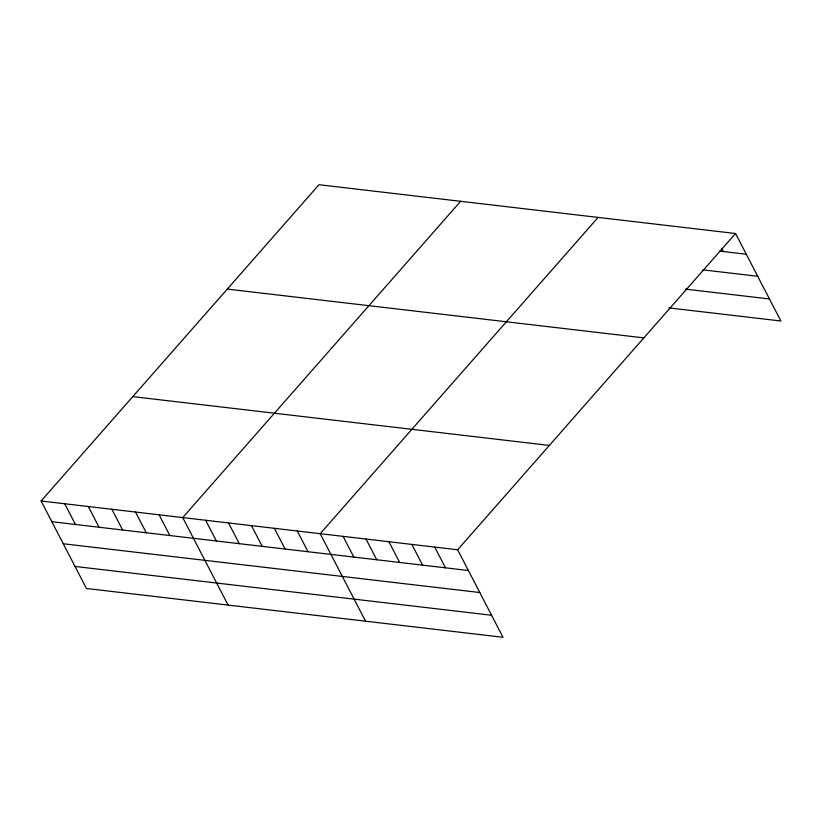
<?xml version="1.0" encoding="UTF-8"?>
<svg xmlns="http://www.w3.org/2000/svg" width="822" height="822" viewBox="0 0 822 822"><rect width="100%" height="100%" fill="white"/><g stroke="black" fill="none" stroke-linecap="round" stroke-linejoin="round"><path stroke-width="1.23" d="M41.1 500.988L457.649 549.784L503.002 637.286L86.454 588.49L41.1 500.988L318.998 184.714L735.546 233.51L780.9 321.012L668.892 307.89M460.618 201.308L182.731 517.583L228.084 605.074M598.087 217.409L320.19 533.683L365.543 621.175M457.649 549.784L735.546 233.51M719.558 251.1L746.284 254.234M702.985 269.863L757.709 276.274M685.476 289.139L769.474 298.972M227.293 289.087L643.842 337.883M132.804 396.625L549.353 445.411M51.837 521.713L468.396 570.509M63.263 543.753L479.812 592.539M75.028 566.45L491.587 615.246M721.685 248.275L723.381 251.553M434.746 547.103L445.483 567.827M411.832 544.421L422.57 565.146M388.919 541.729L399.667 562.454M366.006 539.047L376.753 559.772M343.103 536.365L353.84 557.09M297.276 531.002L308.024 551.726M274.373 528.32L285.111 549.045M251.46 525.628L262.197 546.353M228.547 522.946L239.294 543.671M205.634 520.264L216.381 540.989M159.119 514.819L169.866 535.543M135.517 512.055L146.265 532.779M111.915 509.291L122.653 530.015M88.314 506.516L99.051 527.241M64.702 503.752L75.449 524.477"/></g></svg>
